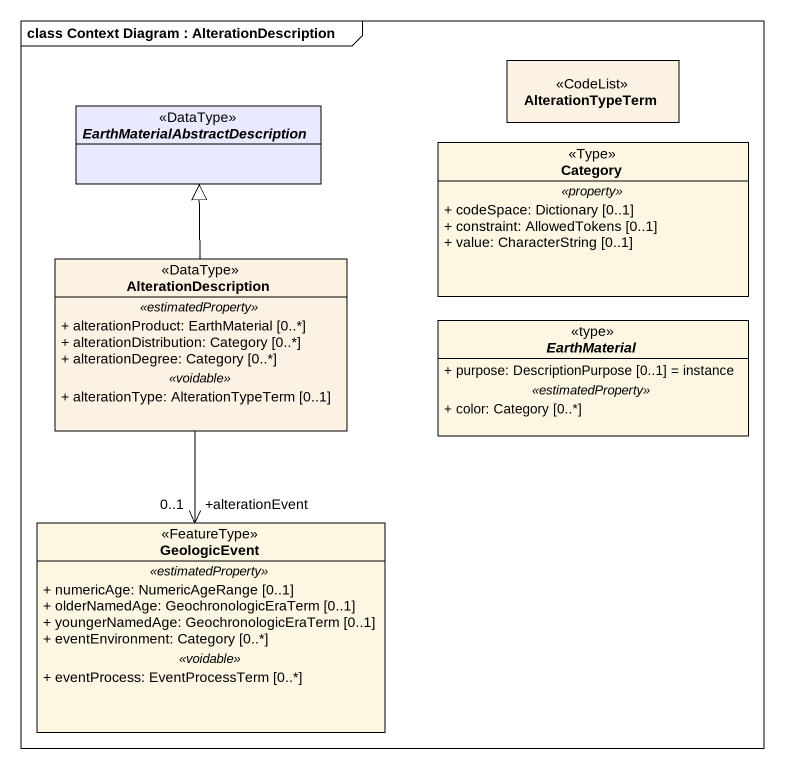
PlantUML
@startuml
mainframe class Context Diagram : AlterationDescription
hide circle
hide empty members
skinparam classAttributeIconSize 0
class AlterationTypeTerm <<CodeList>> #FCF2E3
abstract class "EarthMaterialAbstractDescription" as EarthMaterialAbstractDescrip <<DataType>> #E9E9FF
class Category <<Type>> {
  .. <<property>> ..
  + codeSpace: Dictionary [0..1]
  + constraint: AllowedTokens [0..1]
  + value: CharacterString [0..1]
}
class AlterationDescription <<DataType>> #FCF2E3 {
  .. <<estimatedProperty>> ..
  + alterationProduct: EarthMaterial [0..*]
  + alterationDistribution: Category [0..*]
  + alterationDegree: Category [0..*]
  .. <<voidable>> ..
  + alterationType: AlterationTypeTerm [0..1]
}
abstract class EarthMaterial <<type>> {
  + purpose: DescriptionPurpose [0..1] = instance
  .. <<estimatedProperty>> ..
  + color: Category [0..*]
}
class GeologicEvent <<FeatureType>> {
  .. <<estimatedProperty>> ..
  + numericAge: NumericAgeRange [0..1]
  + olderNamedAge: GeochronologicEraTerm [0..1]
  + youngerNamedAge: GeochronologicEraTerm [0..1]
  + eventEnvironment: Category [0..*]
  .. <<voidable>> ..
  + eventProcess: EventProcessTerm [0..*]
}
AlterationDescription -up-|> EarthMaterialAbstractDescrip
AlterationDescription --> "+alterationEvent\n0..1" GeologicEvent
@enduml
